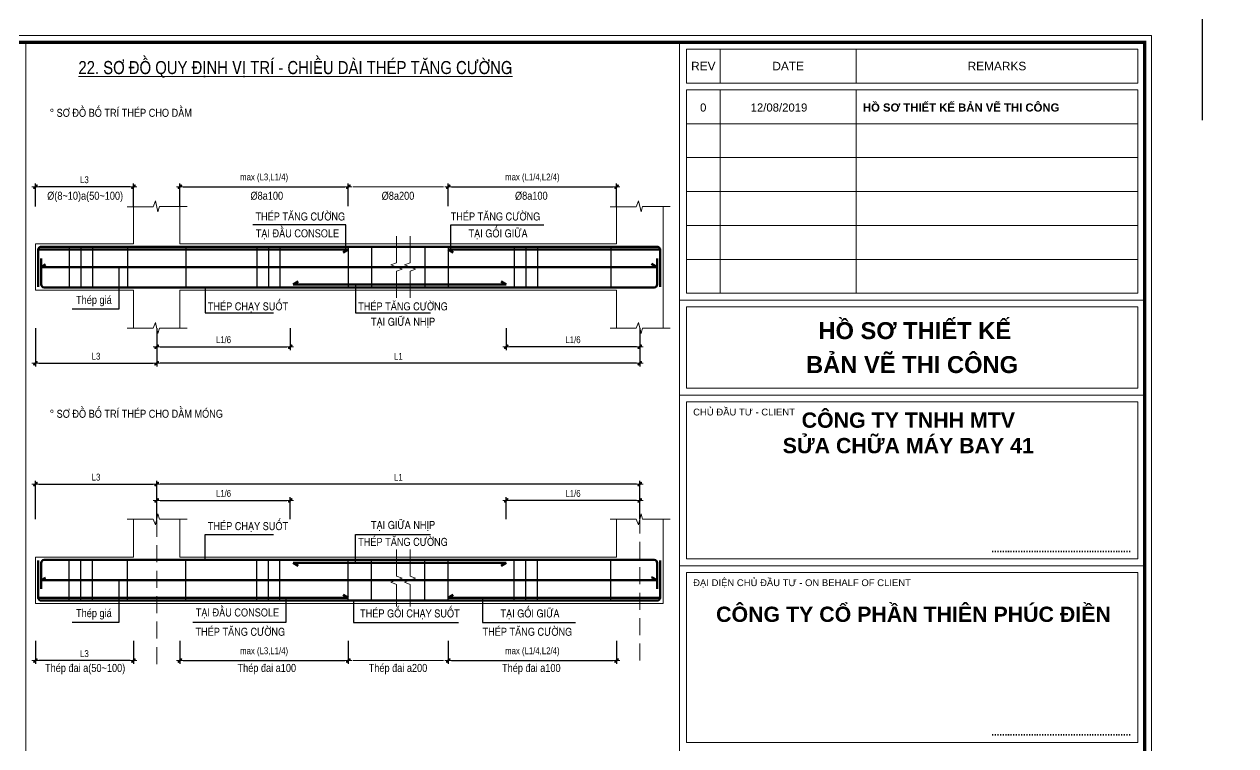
# Model space of a CAD drawing. Header units: millimetres. Extents: x -88960 to 836140, y 175458 to 320791.
# Drawn here: x 44533 to 80226, y 212420 to 233691 of the extents above; entities that cross this region are included whole.
import ezdxf
from ezdxf.enums import TextEntityAlignment as Align

# ---------------------------------------------------------------- set-up
doc = ezdxf.new("R2010")
doc.units = ezdxf.units.MM
doc.header["$LTSCALE"] = 1000
doc.linetypes.add('DASHED', pattern=[0.75, 0.5, -0.25])
doc.layers.get('0').update_dxf_attribs({"linetype": 'CONTINUOUS'})
doc.layers.get('DEFPOINTS').update_dxf_attribs({"linetype": 'CONTINUOUS'})
for name, color, linetype, lineweight in [('Ap0314_Kh', 253, 'CONTINUOUS', 15), ('CDAI', 6, 'CONTINUOUS', 25), ('CHUNHO', 1, 'CONTINUOUS', 13), ('CTHEP', 4, 'CONTINUOUS', 50), ('DBAO', 2, 'CONTINUOUS', 13), ('DGIONG', 4, 'CONTINUOUS', 13), ('KTH', 154, 'CONTINUOUS', 15), ('STICK', 1, 'CONTINUOUS', 9), ('TEXT', 1, 'CONTINUOUS', 15)]:
    doc.layers.add(name, color=color, linetype=linetype, lineweight=lineweight)
doc.layers.add('CHG_XX_Khung ten$0$TKTC', color=1, linetype='CONTINUOUS')
doc.styles.add('CHG_XX_Khung ten$0$A1 BORDER$0$ARIAL', font='arial.ttf')
doc.styles.add('CHG_XX_Khung ten$0$A1 BORDER$0$Title Block DD$0$ARIAL', font='arial.ttf')
doc.styles.add('CHG_XX_Khung ten$0$A1 BORDER$0$Title Block DD$0$Arial - Bold', font='arialbd.ttf', dxfattribs={"height": 2.5})
doc.styles.add('CHG_XX_Khung ten$0$arial', font='arial.ttf')
doc.styles.add('CHG_XX_Khung ten$0$Arial - Bold', font='arialbd.ttf')
doc.styles.add('CHG_XX_Khung ten$0$ArialB', font='arialbd.ttf')
doc.styles.add('Star-HelCon', font='VHELVCN_0.TTF')
doc.styles.add('TLC', font='tlc.shx', dxfattribs={"width": 0.8})
doc.styles.add('TTP-HelCon', font='VHELVCN_0.TTF')
doc.dimstyles.new('Star-100', dxfattribs={"dimscale": 100, "dimtxt": 2, "dimasz": 1, "dimexe": 1, "dimexo": 0.0625, "dimgap": 0.09, "dimtad": 0, "dimtoh": 1, "dimdec": 4, "dimrnd": 1, "dimdsep": 46, "dimtxsty": 'Star-HelCon', "dimblk": 'Stick', "dimcen": 0.09, "dimdle": 1.5, "dimclrd": 256, "dimclre": 256, "dimclrt": 7, "dimadec": 0, "dimazin": 0, "dimtfac": 1, "dimtdec": 4, "dimtix": 1, "dimtmove": 0, "dimatfit": 3, "dimfxl": 0.18, "dimtvp": 1, "dimtolj": 1, "dimtzin": 0, "dimarcsym": 2})
doc.dimstyles.new('TLC - 30', dxfattribs={"dimtxt": 250, "dimasz": 100, "dimexe": 100, "dimexo": 100, "dimgap": 100, "dimtad": 1, "dimdec": 0, "dimlfac": 0.3, "dimzin": 0, "dimdsep": 46, "dimtxsty": 'TLC', "dimblk": 'ARCHTICK', "dimcen": 1, "dimdle": 100, "dimclrd": 4, "dimclre": 4, "dimclrt": 6, "dimadec": 0, "dimazin": 0, "dimtfac": 1, "dimtdec": 0, "dimtofl": 0, "dimtmove": 0, "dimatfit": 3, "dimldrblk": 'NONE', "dimfxl": 0.18, "dimtolj": 1, "dimtzin": 0, "dimarcsym": 2})

# ---------------------------------------------------------------- blocks, each defined once
blk = doc.blocks.new('Stick')
at = {"layer": 'STICK'}
h = blk.add_hatch(color=256, dxfattribs=at)
edge = h.paths.add_edge_path()
edge.add_line((0.3, 0.5), (-0.5, -0.3))
edge.add_arc((-0.4, -0.4), 0.141, 135, 315)
edge.add_line((-0.3, -0.5), (0.5, 0.3))
edge.add_arc((0.4, 0.4), 0.141, 315, 495)
blk.add_line((1, 0), (-1, 0), dxfattribs=at)
blk.add_lwpolyline([(0.3, 0.5), (-0.5, -0.3, 1), (-0.3, -0.5), (0.5, 0.3, 1), (0.3, 0.5, 1)], format="xyb", dxfattribs=at)
blk = doc.blocks.new('*D603')
at = {"layer": 'DEFPOINTS', "color": 0, "transparency": 16777216}
for p in [(54081, 228900), (49120, 228317), (54081, 228317)]:
    blk.add_point(p, dxfattribs=at)
at = {"layer": 'KTH', "lineweight": -2, "transparency": 16777216}
for p, q in [((49120, 228323), (49120, 229000)), ((49220, 228900), (53981, 228900)), ((54081, 228323), (54081, 229000))]:
    blk.add_line(p, q, dxfattribs=at)
at = {"layer": 'KTH', "lineweight": -2, "transparency": 16777216, "xscale": 100, "yscale": 100, "zscale": 100, "rotation": 180}
blk.add_blockref('Stick', (49120, 228900), dxfattribs=at)
at = {"layer": 'KTH', "lineweight": -2, "transparency": 16777216, "xscale": 100, "yscale": 100, "zscale": 100}
blk.add_blockref('Stick', (54081, 228900), dxfattribs=at)
at = {"layer": 'KTH', "color": 7, "transparency": 16777216, "insert": (51600, 229158), "char_height": 200, "attachment_point": 5, "style": 'Star-HelCon'}
blk.add_mtext('\\A1;max (L3,L1/4)', dxfattribs=at)
blk = doc.blocks.new('*D604')
at = {"layer": 'DEFPOINTS', "color": 0, "transparency": 16777216}
for p in [(48435, 224735), (52370, 224735), (52370, 224181)]:
    blk.add_point(p, dxfattribs=at)
at = {"layer": 'KTH', "lineweight": -2, "transparency": 16777216}
for p, q in [((48435, 224728), (48435, 224081)), ((52370, 224728), (52370, 224081)), ((48535, 224181), (52270, 224181))]:
    blk.add_line(p, q, dxfattribs=at)
at = {"layer": 'KTH', "lineweight": -2, "transparency": 16777216, "xscale": 100, "yscale": 100, "zscale": 100, "rotation": 180}
blk.add_blockref('Stick', (48435, 224181), dxfattribs=at)
at = {"layer": 'KTH', "lineweight": -2, "transparency": 16777216, "xscale": 100, "yscale": 100, "zscale": 100}
blk.add_blockref('Stick', (52370, 224181), dxfattribs=at)
at = {"layer": 'KTH', "color": 7, "transparency": 16777216, "insert": (50403, 224389), "char_height": 200, "attachment_point": 5, "style": 'Star-HelCon'}
blk.add_mtext('\\A1;L1/6', dxfattribs=at)
blk = doc.blocks.new('*D605')
at = {"layer": 'DEFPOINTS', "color": 0, "transparency": 16777216}
for p in [(48435, 224738), (62668, 224181), (48435, 223699)]:
    blk.add_point(p, dxfattribs=at)
at = {"layer": 'KTH', "lineweight": -2, "transparency": 16777216}
for p, q in [((48435, 224732), (48435, 223599)), ((62668, 224175), (62668, 223599)), ((62568, 223699), (48535, 223699))]:
    blk.add_line(p, q, dxfattribs=at)
at = {"layer": 'KTH', "lineweight": -2, "transparency": 16777216, "xscale": 100, "yscale": 100, "zscale": 100, "rotation": 180}
blk.add_blockref('Stick', (48435, 223699), dxfattribs=at)
at = {"layer": 'KTH', "lineweight": -2, "transparency": 16777216, "xscale": 100, "yscale": 100, "zscale": 100}
blk.add_blockref('Stick', (62668, 223699), dxfattribs=at)
at = {"layer": 'KTH', "color": 7, "transparency": 16777216, "insert": (55552, 223899), "char_height": 200, "attachment_point": 5, "style": 'Star-HelCon'}
blk.add_mtext('\\A1;L1', dxfattribs=at)
blk = doc.blocks.new('*D606')
at = {"layer": 'DEFPOINTS', "color": 0, "transparency": 16777216}
for p in [(44862, 224738), (48435, 224738), (48435, 223699)]:
    blk.add_point(p, dxfattribs=at)
at = {"layer": 'KTH', "lineweight": -2, "transparency": 16777216}
for p, q in [((44862, 224732), (44862, 223599)), ((48435, 224732), (48435, 223599)), ((44962, 223699), (48335, 223699))]:
    blk.add_line(p, q, dxfattribs=at)
at = {"layer": 'KTH', "lineweight": -2, "transparency": 16777216, "xscale": 100, "yscale": 100, "zscale": 100, "rotation": 180}
blk.add_blockref('Stick', (44862, 223699), dxfattribs=at)
at = {"layer": 'KTH', "lineweight": -2, "transparency": 16777216, "xscale": 100, "yscale": 100, "zscale": 100}
blk.add_blockref('Stick', (48435, 223699), dxfattribs=at)
at = {"layer": 'KTH', "color": 7, "transparency": 16777216, "insert": (46649, 223903), "char_height": 200, "attachment_point": 5, "style": 'Star-HelCon'}
blk.add_mtext('\\A1;L3', dxfattribs=at)
blk = doc.blocks.new('*D607')
at = {"layer": 'DEFPOINTS', "color": 0, "transparency": 16777216}
for p in [(44862, 228900), (44862, 228312), (47751, 228312)]:
    blk.add_point(p, dxfattribs=at)
at = {"layer": 'KTH', "lineweight": -2, "transparency": 16777216}
for p, q in [((44862, 228318), (44862, 229000)), ((47651, 228900), (44962, 228900)), ((47751, 228318), (47751, 229000))]:
    blk.add_line(p, q, dxfattribs=at)
at = {"layer": 'KTH', "lineweight": -2, "transparency": 16777216, "xscale": 100, "yscale": 100, "zscale": 100, "rotation": 180}
blk.add_blockref('Stick', (44862, 228900), dxfattribs=at)
at = {"layer": 'KTH', "lineweight": -2, "transparency": 16777216, "xscale": 100, "yscale": 100, "zscale": 100}
blk.add_blockref('Stick', (47751, 228900), dxfattribs=at)
at = {"layer": 'KTH', "color": 7, "transparency": 16777216, "insert": (46307, 229105), "char_height": 200, "attachment_point": 5, "style": 'Star-HelCon'}
blk.add_mtext('\\A1;L3', dxfattribs=at)
blk = doc.blocks.new('*D608')
at = {"layer": 'DEFPOINTS', "color": 0, "transparency": 16777216}
for p in [(61984, 228900), (57023, 228317), (61984, 228317)]:
    blk.add_point(p, dxfattribs=at)
at = {"layer": 'KTH', "lineweight": -2, "transparency": 16777216}
for p, q in [((57023, 228323), (57023, 229000)), ((57123, 228900), (61884, 228900)), ((61984, 228323), (61984, 229000))]:
    blk.add_line(p, q, dxfattribs=at)
at = {"layer": 'KTH', "lineweight": -2, "transparency": 16777216, "xscale": 100, "yscale": 100, "zscale": 100, "rotation": 180}
blk.add_blockref('Stick', (57023, 228900), dxfattribs=at)
at = {"layer": 'KTH', "lineweight": -2, "transparency": 16777216, "xscale": 100, "yscale": 100, "zscale": 100}
blk.add_blockref('Stick', (61984, 228900), dxfattribs=at)
at = {"layer": 'KTH', "color": 7, "transparency": 16777216, "insert": (59503, 229158), "char_height": 200, "attachment_point": 5, "style": 'Star-HelCon'}
blk.add_mtext('\\A1;max (L1/4,L2/4)', dxfattribs=at)
blk = doc.blocks.new('*D609')
at = {"layer": 'DEFPOINTS', "color": 0, "transparency": 16777216}
for p in [(58734, 224735), (62668, 224735), (58734, 224181)]:
    blk.add_point(p, dxfattribs=at)
at = {"layer": 'KTH', "lineweight": -2, "transparency": 16777216}
for p, q in [((58734, 224728), (58734, 224081)), ((62668, 224728), (62668, 224081)), ((62568, 224181), (58834, 224181))]:
    blk.add_line(p, q, dxfattribs=at)
at = {"layer": 'KTH', "lineweight": -2, "transparency": 16777216, "xscale": 100, "yscale": 100, "zscale": 100, "rotation": 180}
blk.add_blockref('Stick', (58734, 224181), dxfattribs=at)
at = {"layer": 'KTH', "lineweight": -2, "transparency": 16777216, "xscale": 100, "yscale": 100, "zscale": 100}
blk.add_blockref('Stick', (62668, 224181), dxfattribs=at)
at = {"layer": 'KTH', "color": 7, "transparency": 16777216, "insert": (60701, 224389), "char_height": 200, "attachment_point": 5, "style": 'Star-HelCon'}
blk.add_mtext('\\A1;L1/6', dxfattribs=at)
blk = doc.blocks.new('_ARCHTICK')
at = {"color": 0, "linetype": 'ByBlock', "const_width": 0.15}
blk.add_lwpolyline([(-0.5, -0.5), (0.5, 0.5)], dxfattribs=at)
blk = doc.blocks.new('*D972')
at = {"layer": 'DEFPOINTS', "color": 0, "transparency": 16777216}
for p in [(49120, 215515), (54081, 215515), (54081, 214932)]:
    blk.add_point(p, dxfattribs=at)
at = {"layer": 'KTH', "lineweight": -2, "transparency": 16777216}
for p, q in [((49120, 215509), (49120, 214832)), ((54081, 215509), (54081, 214832)), ((49220, 214932), (53981, 214932))]:
    blk.add_line(p, q, dxfattribs=at)
at = {"layer": 'KTH', "lineweight": -2, "transparency": 16777216, "xscale": 100, "yscale": 100, "zscale": 100, "rotation": 180}
blk.add_blockref('Stick', (49120, 214932), dxfattribs=at)
at = {"layer": 'KTH', "lineweight": -2, "transparency": 16777216, "xscale": 100, "yscale": 100, "zscale": 100}
blk.add_blockref('Stick', (54081, 214932), dxfattribs=at)
at = {"layer": 'KTH', "color": 7, "transparency": 16777216, "insert": (51600, 215190), "char_height": 200, "attachment_point": 5, "style": 'Star-HelCon'}
blk.add_mtext('\\A1;max (L3,L1/4)', dxfattribs=at)
blk = doc.blocks.new('*D973')
at = {"layer": 'DEFPOINTS', "color": 0, "transparency": 16777216}
for p in [(52370, 219651), (48435, 219098), (52370, 219098)]:
    blk.add_point(p, dxfattribs=at)
at = {"layer": 'KTH', "lineweight": -2, "transparency": 16777216}
for p, q in [((48435, 219104), (48435, 219751)), ((48535, 219651), (52270, 219651)), ((52370, 219104), (52370, 219751))]:
    blk.add_line(p, q, dxfattribs=at)
at = {"layer": 'KTH', "lineweight": -2, "transparency": 16777216, "xscale": 100, "yscale": 100, "zscale": 100, "rotation": 180}
blk.add_blockref('Stick', (48435, 219651), dxfattribs=at)
at = {"layer": 'KTH', "lineweight": -2, "transparency": 16777216, "xscale": 100, "yscale": 100, "zscale": 100}
blk.add_blockref('Stick', (52370, 219651), dxfattribs=at)
at = {"layer": 'KTH', "color": 7, "transparency": 16777216, "insert": (50403, 219858), "char_height": 200, "attachment_point": 5, "style": 'Star-HelCon'}
blk.add_mtext('\\A1;L1/6', dxfattribs=at)
blk = doc.blocks.new('*D974')
at = {"layer": 'DEFPOINTS', "color": 0, "transparency": 16777216}
for p in [(48435, 220133), (62668, 219651), (48435, 219094)]:
    blk.add_point(p, dxfattribs=at)
at = {"layer": 'KTH', "lineweight": -2, "transparency": 16777216}
for p, q in [((48435, 219100), (48435, 220233)), ((62668, 219657), (62668, 220233)), ((62568, 220133), (48535, 220133))]:
    blk.add_line(p, q, dxfattribs=at)
at = {"layer": 'KTH', "lineweight": -2, "transparency": 16777216, "xscale": 100, "yscale": 100, "zscale": 100, "rotation": 180}
blk.add_blockref('Stick', (48435, 220133), dxfattribs=at)
at = {"layer": 'KTH', "lineweight": -2, "transparency": 16777216, "xscale": 100, "yscale": 100, "zscale": 100}
blk.add_blockref('Stick', (62668, 220133), dxfattribs=at)
at = {"layer": 'KTH', "color": 7, "transparency": 16777216, "insert": (55552, 220333), "char_height": 200, "attachment_point": 5, "style": 'Star-HelCon'}
blk.add_mtext('\\A1;L1', dxfattribs=at)
blk = doc.blocks.new('*D975')
at = {"layer": 'DEFPOINTS', "color": 0, "transparency": 16777216}
for p in [(48435, 220133), (44862, 219094), (48435, 219094)]:
    blk.add_point(p, dxfattribs=at)
at = {"layer": 'KTH', "lineweight": -2, "transparency": 16777216}
for p, q in [((44862, 219100), (44862, 220233)), ((48435, 219100), (48435, 220233)), ((44962, 220133), (48335, 220133))]:
    blk.add_line(p, q, dxfattribs=at)
at = {"layer": 'KTH', "lineweight": -2, "transparency": 16777216, "xscale": 100, "yscale": 100, "zscale": 100, "rotation": 180}
blk.add_blockref('Stick', (44862, 220133), dxfattribs=at)
at = {"layer": 'KTH', "lineweight": -2, "transparency": 16777216, "xscale": 100, "yscale": 100, "zscale": 100}
blk.add_blockref('Stick', (48435, 220133), dxfattribs=at)
at = {"layer": 'KTH', "color": 7, "transparency": 16777216, "insert": (46649, 220338), "char_height": 200, "attachment_point": 5, "style": 'Star-HelCon'}
blk.add_mtext('\\A1;L3', dxfattribs=at)
blk = doc.blocks.new('*D976')
at = {"layer": 'DEFPOINTS', "color": 0, "transparency": 16777216}
for p in [(44862, 215521), (47751, 215521), (44862, 214932)]:
    blk.add_point(p, dxfattribs=at)
at = {"layer": 'KTH', "lineweight": -2, "transparency": 16777216}
for p, q in [((44862, 215514), (44862, 214832)), ((47751, 215514), (47751, 214832)), ((47651, 214932), (44962, 214932))]:
    blk.add_line(p, q, dxfattribs=at)
at = {"layer": 'KTH', "lineweight": -2, "transparency": 16777216, "xscale": 100, "yscale": 100, "zscale": 100, "rotation": 180}
blk.add_blockref('Stick', (44862, 214932), dxfattribs=at)
at = {"layer": 'KTH', "lineweight": -2, "transparency": 16777216, "xscale": 100, "yscale": 100, "zscale": 100}
blk.add_blockref('Stick', (47751, 214932), dxfattribs=at)
at = {"layer": 'KTH', "color": 7, "transparency": 16777216, "insert": (46307, 215136), "char_height": 200, "attachment_point": 5, "style": 'Star-HelCon'}
blk.add_mtext('\\A1;L3', dxfattribs=at)
blk = doc.blocks.new('*D977')
at = {"layer": 'DEFPOINTS', "color": 0, "transparency": 16777216}
for p in [(57023, 215515), (61984, 215515), (61984, 214932)]:
    blk.add_point(p, dxfattribs=at)
at = {"layer": 'KTH', "lineweight": -2, "transparency": 16777216}
for p, q in [((57023, 215509), (57023, 214832)), ((61984, 215509), (61984, 214832)), ((57123, 214932), (61884, 214932))]:
    blk.add_line(p, q, dxfattribs=at)
at = {"layer": 'KTH', "lineweight": -2, "transparency": 16777216, "xscale": 100, "yscale": 100, "zscale": 100, "rotation": 180}
blk.add_blockref('Stick', (57023, 214932), dxfattribs=at)
at = {"layer": 'KTH', "lineweight": -2, "transparency": 16777216, "xscale": 100, "yscale": 100, "zscale": 100}
blk.add_blockref('Stick', (61984, 214932), dxfattribs=at)
at = {"layer": 'KTH', "color": 7, "transparency": 16777216, "insert": (59503, 215190), "char_height": 200, "attachment_point": 5, "style": 'Star-HelCon'}
blk.add_mtext('\\A1;max (L1/4,L2/4)', dxfattribs=at)
blk = doc.blocks.new('*D978')
at = {"layer": 'DEFPOINTS', "color": 0, "transparency": 16777216}
for p in [(58734, 219651), (58734, 219098), (62668, 219098)]:
    blk.add_point(p, dxfattribs=at)
at = {"layer": 'KTH', "lineweight": -2, "transparency": 16777216}
for p, q in [((58734, 219104), (58734, 219751)), ((62568, 219651), (58834, 219651)), ((62668, 219104), (62668, 219751))]:
    blk.add_line(p, q, dxfattribs=at)
at = {"layer": 'KTH', "lineweight": -2, "transparency": 16777216, "xscale": 100, "yscale": 100, "zscale": 100, "rotation": 180}
blk.add_blockref('Stick', (58734, 219651), dxfattribs=at)
at = {"layer": 'KTH', "lineweight": -2, "transparency": 16777216, "xscale": 100, "yscale": 100, "zscale": 100}
blk.add_blockref('Stick', (62668, 219651), dxfattribs=at)
at = {"layer": 'KTH', "color": 7, "transparency": 16777216, "insert": (60701, 219858), "char_height": 200, "attachment_point": 5, "style": 'Star-HelCon'}
blk.add_mtext('\\A1;L1/6', dxfattribs=at)
blk = doc.blocks.new('CHG_XX_Khung ten')
for p, q in [((687, 577), (687, 17)), ((687, 501), (824, 501)), ((687, 473), (824, 473)), ((687, 422.69), (824, 422.69))]:
    blk.add_line(p, q)
at = {"linetype": 'Continuous'}
for p, q in [((699, 575), (699, 565)), ((739, 575), (739, 565)), ((699, 563), (699, 503)), ((739, 563), (739, 503))]:
    blk.add_line(p, q, dxfattribs=at)
blk.add_lwpolyline([(15, 579), (826, 579), (826, 15), (15, 15)], close=True)
at = {"color": 4, "linetype": 'Continuous', "const_width": 1}
blk.add_lwpolyline([(17, 577), (824, 577), (824, 17), (17, 17)], close=True, dxfattribs=at)
at = {"linetype": 'Continuous'}
for points in [[(822, 565), (689, 565), (689, 575), (822, 575)], [(822, 553), (689, 553), (689, 563), (822, 563)], [(822, 543), (689, 543), (689, 553), (822, 553)], [(822, 533), (689, 533), (689, 543), (822, 543)], [(822, 523), (689, 523), (689, 533), (822, 533)], [(822, 513), (689, 513), (689, 523), (822, 523)], [(822, 503), (689, 503), (689, 513), (822, 513)], [(689, 499), (822, 499), (822, 475), (689, 475)]]:
    blk.add_lwpolyline(points, close=True, dxfattribs=at)
at = {"layer": 'DEFPOINTS', "color": 1, "ltscale": 2}
for points in [[(40.06, 594), (0, 594), (0, 554)], [(800.94, 594), (841, 594), (841, 554)]]:
    blk.add_lwpolyline(points, dxfattribs=at)
for s, height, style, p in [('REV', 2.5, 'CHG_XX_Khung ten$0$A1 BORDER$0$ARIAL', (694, 570)), ('DATE', 2.5, 'CHG_XX_Khung ten$0$A1 BORDER$0$ARIAL', (719, 570)), ('REMARKS', 2.5, 'CHG_XX_Khung ten$0$A1 BORDER$0$ARIAL', (780.5, 570)), ('0', 2.39, 'CHG_XX_Khung ten$0$arial', (693.97, 557.78)), ('12/08/2019', 2.389, 'CHG_XX_Khung ten$0$arial', (716.29, 557.78))]:
    blk.add_text(s, height=height, dxfattribs=dict(style=style)).set_placement(p, align=Align.MIDDLE_CENTER)
for s, height, style, p in [('HỒ SƠ THIẾT KẾ BẢN VẼ THI CÔNG', 2.3887, 'CHG_XX_Khung ten$0$ArialB', (741, 557.78)), ('CHỦ ĐẦU TƯ - CLIENT', 2, 'CHG_XX_Khung ten$0$A1 BORDER$0$Title Block DD$0$ARIAL', (691, 468)), ('ĐẠI DIỆN CHỦ ĐẦU TƯ - ON BEHALF OF CLIENT ', 2, 'CHG_XX_Khung ten$0$A1 BORDER$0$Title Block DD$0$ARIAL', (691, 417.69))]:
    blk.add_text(s, height=height, dxfattribs=dict(style=style)).set_placement(p, align=Align.MIDDLE_LEFT)
at = {"style": 'CHG_XX_Khung ten$0$A1 BORDER$0$Title Block DD$0$Arial - Bold'}
for p in [(820, 427.69), (820, 373.62)]:
    blk.add_text('.....................................................', height=2, dxfattribs=at).set_placement(p, align=Align.MIDDLE_RIGHT)
at = {"layer": 'CHG_XX_Khung ten$0$TKTC', "style": 'CHG_XX_Khung ten$0$Arial - Bold'}
for s, p in [('HỒ SƠ THIẾT KẾ', (756.29, 492)), ('BẢN VẼ THI CÔNG', (755.5, 482))]:
    blk.add_text(s, height=5, dxfattribs=at).set_placement(p, align=Align.MIDDLE_CENTER)
at = {"ltscale": 10, "char_height": 4.5, "attachment_point": 2, "style": 'CHG_XX_Khung ten$0$A1 BORDER$0$Title Block DD$0$Arial - Bold', "bg_fill": 2}
for s, insert, width in [('CÔNG TY TNHH MTV\\PSỬA CHỮA MÁY BAY 41', (754.39, 467.87), 83.001), ('CÔNG TY CỔ PHẦN THIÊN PHÚC ĐIỀN', (755.91, 410.64), 121.2929)]:
    blk.add_mtext(s, dxfattribs=dict(at, insert=insert, width=width))
at = {"linetype": 'Continuous'}
for points in [[(689, 471), (822, 471), (822, 424.69), (689, 424.69)], [(689, 420.69), (822, 420.69), (822, 370.62), (689, 370.62)]]:
    blk.add_lwpolyline(points, close=True, dxfattribs=at)

msp = doc.modelspace()

# ---------------------------------------------------------------- linework, layer by layer
at = {"layer": 'CDAI'}
for p, q in [((45859.92332, 227132.22548), (45859.92332, 225934.69245)), ((46202.07561, 227132.22548), (46202.07561, 225934.69245)), ((46544.22791, 227132.22548), (46544.22791, 225934.69245)), ((47579.92152, 227132.22548), (47579.92152, 225934.69245)), ((49290.68299, 227132.22548), (49290.68299, 225934.69245)), ((51382.78999, 227132.22548), (51382.78999, 225934.69245)), ((51724.94228, 227132.22548), (51724.94228, 225934.69245)), ((52067.09458, 227132.22548), (52067.09458, 225934.69245)), ((54080.81511, 227132.22548), (54080.81511, 225934.69245)), ((54765.1197, 227132.22548), (54765.1197, 225934.69245)), ((56338.54619, 227132.22548), (56338.54619, 225934.69245)), ((57022.85078, 227132.22548), (57022.85078, 225934.69245)), ((58967.89754, 227132.22548), (58967.89754, 225934.69245)), ((59310.04984, 227132.22548), (59310.04984, 225934.69245)), ((59652.20213, 227132.22548), (59652.20213, 225934.69245)), ((61812.9829, 227132.22548), (61812.9829, 225934.69245)), ((45859.92332, 216700.01104), (45859.92332, 217897.54407)), ((46202.07561, 216700.01104), (46202.07561, 217897.54407)), ((46544.22791, 216700.01104), (46544.22791, 217897.54407)), ((47579.92152, 216700.01104), (47579.92152, 217897.54407)), ((49290.68299, 216700.01104), (49290.68299, 217897.54407)), ((51382.78999, 216700.01104), (51382.78999, 217897.54407)), ((51724.94228, 216700.01104), (51724.94228, 217897.54407)), ((52067.09458, 216700.01104), (52067.09458, 217897.54407)), ((54080.81511, 216700.01104), (54080.81511, 217897.54407)), ((54765.1197, 216700.01104), (54765.1197, 217897.54407)), ((56338.54619, 216700.01104), (56338.54619, 217897.54407)), ((57022.85078, 216700.01104), (57022.85078, 217897.54407)), ((58967.89754, 216700.01104), (58967.89754, 217897.54407)), ((59310.04984, 216700.01104), (59310.04984, 217897.54407)), ((59652.20213, 216700.01104), (59652.20213, 217897.54407)), ((61812.9829, 216700.01104), (61812.9829, 217897.54407))]:
    msp.add_line(p, q, dxfattribs=at)
at = {"layer": 'CTHEP'}
for p, q in [((44947.68566, 227046.6874), (47750.99766, 227046.6874)), ((45033.22373, 227132.22548), (47750.99766, 227132.22548)), ((47750.99766, 227132.22548), (49119.60684, 227132.22548)), ((47750.99766, 227046.6874), (49119.60684, 227046.6874)), ((49119.60684, 227132.22548), (61984.05905, 227132.22548)), ((54080.81511, 227046.6874), (49119.60684, 227046.6874)), ((53932.65882, 226961.14933), (54080.81511, 227046.6874)), ((57022.85078, 227046.6874), (61984.05905, 227046.6874)), ((57171.00707, 226961.14933), (57022.85078, 227046.6874)), ((61984.05905, 227132.22548), (63181.59075, 227132.22548)), ((61984.05905, 227046.6874), (63267.13015, 227046.6874)), ((61984.05905, 227046.6874), (63267.13015, 227046.6874)), ((52455.59171, 226020.23052), (52603.748, 226105.76859)), ((52455.59171, 226020.23052), (58733.61225, 226020.23052)), ((58733.61225, 226020.23052), (58585.45596, 226105.76859)), ((45334.43533, 225934.69245), (47750.99766, 225934.69245)), ((47750.99766, 225934.69245), (49119.60684, 225934.69245)), ((49119.60684, 225934.69245), (61984.05905, 225934.69245)), ((61984.05905, 225934.69245), (63096.05401, 225934.69245)), ((45334.43533, 217897.54407), (47750.99766, 217897.54407)), ((47750.99766, 217897.54407), (49119.60684, 217897.54407)), ((49119.60684, 217897.54407), (61984.05905, 217897.54407)), ((52455.59171, 217812.006), (58733.61225, 217812.006)), ((52455.59171, 217812.006), (52603.748, 217726.46793)), ((58733.61225, 217812.006), (58585.45596, 217726.46793)), ((61984.05905, 217897.54407), (63096.05401, 217897.54407)), ((44947.68566, 216785.54912), (47750.99766, 216785.54912)), ((45033.22373, 216700.01104), (61984.05905, 216700.01104)), ((47750.99766, 216785.54912), (49119.60684, 216785.54912)), ((54080.81511, 216785.54912), (49119.60684, 216785.54912)), ((53932.65882, 216871.08719), (54080.81511, 216785.54912)), ((57171.00707, 216871.08719), (57022.85078, 216785.54912)), ((57022.85078, 216785.54912), (61984.05905, 216785.54912)), ((61984.05905, 216785.54912), (63267.13015, 216785.54912)), ((61984.05905, 216785.54912), (63267.13015, 216785.54912)), ((61984.05905, 216700.01104), (63181.59075, 216700.01104))]:
    msp.add_line(p, q, dxfattribs=at)
for points in [[(45033.22373, 227132.22548), (45033.22373, 227132.22548, 0.4142135624), (44947.68566, 227046.6874), (44947.68566, 225953.29645)], [(61984.05905, 227132.22548), (63181.59208, 227132.22548, -0.4142135624), (63267.13015, 227046.6874), (63267.13015, 225953.29645)], [(45334.43533, 225934.69245), (45118.76181, 225934.69245, -0.4142135624), (45033.22373, 226020.23052), (45033.22373, 226782.70393)], [(61984.05905, 225934.69245), (63096.05401, 225934.69245, 0.4142135624), (63181.59208, 226020.23052), (63181.59208, 226782.70393)], [(45033.22373, 216700.01104), (45033.22373, 216700.01104, -0.4142135624), (44947.68566, 216785.54912), (44947.68566, 217878.94007)], [(45334.43533, 217897.54407), (45118.76181, 217897.54407, 0.4142135624), (45033.22373, 217812.006), (45033.22373, 217049.53259)], [(61984.05905, 217897.54407), (63096.05401, 217897.54407, -0.4142135624), (63181.59208, 217812.006), (63181.59208, 217049.53259)], [(61984.05905, 216700.01104), (63181.59208, 216700.01104, 0.4142135624), (63267.13015, 216785.54912), (63267.13015, 217878.94007)]]:
    msp.add_lwpolyline(points, format="xyb", dxfattribs=at)
for points in [[(45162.20578, 226607.49461), (45033.22373, 226533.45896), (63181.59208, 226533.45896), (63009.45093, 226623.11106)], [(45162.20578, 217372.8132), (45033.22373, 217298.77756), (63181.59208, 217298.77756), (63009.45093, 217388.42965)]]:
    msp.add_lwpolyline(points, dxfattribs=at)
at = {"layer": 'DBAO'}
for p, q in [((44577.96931, 177157.92235), (44577.96931, 233109.93617)), ((47750.99766, 227217.76355), (47750.99766, 228311.69904)), ((49119.60684, 227217.76355), (49119.60684, 228311.69904)), ((61984.05905, 227217.76355), (61984.05905, 228311.69904)), ((63352.66823, 227217.76355), (63352.66823, 228311.69904)), ((44862.14758, 225849.15437), (44862.14758, 227217.76355)), ((44862.14758, 227217.76355), (45334.43533, 227217.76355)), ((45334.43533, 227217.76355), (47750.99766, 227217.76355)), ((49119.60684, 227217.76355), (61984.05905, 227217.76355)), ((63352.66823, 227217.76355), (63352.66823, 224734.70658)), ((55498.52606, 226653.74688), (55333.2819, 226593.60292)), ((55899.51174, 226653.74688), (55734.26757, 226593.60292)), ((55333.2819, 226593.60292), (55663.77023, 226473.315)), ((55663.77023, 226473.315), (55498.52606, 226413.17104)), ((55734.26757, 226593.60292), (56064.75591, 226473.315)), ((56064.75591, 226473.315), (55899.51174, 226413.17104)), ((45334.43533, 225849.15437), (44862.14758, 225849.15437)), ((45334.43533, 225849.15437), (47750.99766, 225849.15437)), ((47750.99766, 225849.15437), (47750.99766, 224734.70658)), ((49119.60684, 225849.15437), (61984.05905, 225849.15437)), ((49119.60684, 225849.15437), (49119.60684, 224734.70658)), ((61984.05905, 225849.15437), (61984.05905, 224734.70658)), ((47750.99766, 217983.08215), (47750.99766, 219097.52994)), ((49119.60684, 217983.08215), (49119.60684, 219097.52994)), ((61984.05905, 217983.08215), (61984.05905, 219097.52994)), ((63352.66823, 216614.47297), (63352.66823, 219097.52994)), ((44862.14758, 217983.08215), (44862.14758, 216614.47297)), ((45334.43533, 217983.08215), (44862.14758, 217983.08215)), ((45334.43533, 217983.08215), (47750.99766, 217983.08215)), ((49119.60684, 217983.08215), (61984.05905, 217983.08215)), ((55663.77023, 217358.92152), (55498.52606, 217419.06547)), ((56064.75591, 217358.92152), (55899.51174, 217419.06547)), ((55333.2819, 217238.6336), (55663.77023, 217358.92152)), ((55498.52606, 217178.48964), (55333.2819, 217238.6336)), ((55734.26757, 217238.6336), (56064.75591, 217358.92152)), ((55899.51174, 217178.48964), (55734.26757, 217238.6336)), ((44862.14758, 216614.47297), (45334.43533, 216614.47297)), ((45334.43533, 216614.47297), (63352.66823, 216614.47297))]:
    msp.add_line(p, q, dxfattribs=at)
for points in [[(47562.08553, 228311.69904), (48333.31256, 228311.69904), (48400.30348, 228484.2308), (48472.47947, 228157.04463), (48518.56395, 228317.10847), (49330.18924, 228317.10847)], [(61795.14691, 228311.69904), (62566.37395, 228311.69904), (62633.36487, 228484.2308), (62705.54086, 228157.04463), (62751.62533, 228317.10847), (63563.25063, 228317.10847)], [(55498.52606, 227442.30099), (55498.52606, 226653.74688)], [(55899.51174, 227442.30099), (55899.51174, 226653.74688)], [(55498.52606, 226413.17104), (55498.52606, 225624.61693)], [(55899.51174, 226413.17104), (55899.51174, 225624.61693)], [(47562.08553, 224734.70658), (48333.31256, 224734.70658), (48400.30348, 224901.82891), (48472.47947, 224574.64274), (48518.56395, 224734.70658), (49330.18924, 224734.70658)], [(61795.14691, 224729.29715), (62566.37395, 224729.29715), (62633.36487, 224901.82891), (62705.54086, 224574.64274), (62751.62533, 224734.70658), (63563.25063, 224734.70658)], [(47562.08553, 219097.52994), (48333.31256, 219097.52994), (48400.30348, 218930.40761), (48472.47947, 219257.59378), (48518.56395, 219097.52994), (49330.18924, 219097.52994)], [(61795.14691, 219102.93937), (62566.37395, 219102.93937), (62633.36487, 218930.40761), (62705.54086, 219257.59378), (62751.62533, 219097.52994), (63563.25063, 219097.52994)], [(55498.52606, 217419.06547), (55498.52606, 218207.61959)], [(55899.51174, 217419.06547), (55899.51174, 218207.61959)], [(55498.52606, 216526.87305), (55498.52606, 217178.48964)], [(55899.51174, 216526.87305), (55899.51174, 217178.48964)]]:
    msp.add_lwpolyline(points, dxfattribs=at)
at = {"layer": 'KTH'}
for p, q in [((54217.67603, 228900.24365), (56885.98986, 228900.24365)), ((54217.67603, 214931.99286), (56885.98986, 214931.99286))]:
    msp.add_line(p, q, dxfattribs=at)
at = {"layer": 'KTH', "color": 7, "linetype": 'DASHED', "true_color": 0xffffff}
for p, q in [((48435.30225, 214830.27835), (48435.30225, 219781.83453)), ((62668.36364, 214931.99286), (62668.36364, 219097.52994))]:
    msp.add_line(p, q, dxfattribs=at)

# ---------------------------------------------------------------- texts
at = {"layer": 'CHUNHO', "style": 'Star-HelCon'}
for s, p in [('THEÙP TAÊNG CÖÔØNG', (51345.71629, 227906.05547)), ('THEÙP TAÊNG CÖÔØNG', (57095.43735, 227906.05547)), ('TAÏI ÑAÀU CONSOLE', (51353.81247, 227408.54562)), ('TAÏI GOÁI GIÖÕA', (57623.43506, 227408.54562)), ('Theùp giaù', (46059.70968, 225447.80252)), ('THEÙP CHAÏY SUOÁT', (49942.45065, 225256.41658)), ('THEÙP TAÊNG CÖÔØNG', (54371.11548, 225256.41658)), ('TAÏI GIÖÕA NHÒP', (54749.05687, 224802.42014)), ('THEÙP CHAÏY SUOÁT', (49942.45065, 218778.883)), ('TAÏI GIÖÕA NHÒP', (54749.05687, 218810.75392)), ('THEÙP TAÊNG CÖÔØNG', (54371.11548, 218312.44212)), ('Theùp giaù', (46059.70968, 216213.12112)), ('TAÏI ÑAÀU CONSOLE', (49586.50177, 216231.65767)), ('THEÙP GOÁI CHAÏY SUOÁT ', (54427.36651, 216204.62844)), ('TAÏI GOÁI GIÖÕA', (58563.07391, 216204.62844)), ('THEÙP TAÊNG CÖÔØNG', (49578.40559, 215662.80323)), ('THEÙP TAÊNG CÖÔØNG', (58035.0762, 215662.80323))]:
    msp.add_text(s, height=235.72, dxfattribs=at).set_placement(p)
at = {"layer": 'TEXT', "color": 2, "style": 'TTP-HelCon'}
msp.add_text('%%U22. SÔ ÑOÀ QUY ÑÒNH VÒ TRÍ - CHIEÀU DAØI THEÙP TAÊNG CÖÔØNG', height=383.045, dxfattribs=at).set_placement((52522.16329, 232413.8875), align=Align.MIDDLE_CENTER)
at = {"layer": 'TEXT', "style": 'TTP-HelCon'}
for s, p in [('° SÔ ÑOÀ BOÁ TRÍ THEÙP CHO DAÀM ', (45282.0418, 230961.93861)), ('° SÔ ÑOÀ BOÁ TRÍ THEÙP CHO DAÀM MOÙNG ', (45282.0418, 222090.02711))]:
    msp.add_text(s, height=235.72, dxfattribs=at).set_placement(p)
for s, p in [('Þ(8~10)a(50~100)', (46327.16057, 228517.06356)), ('Þ8a100', (51679.41467, 228517.06356)), ('Þ8a200', (55544.14318, 228516.21218)), ('Þ8a100', (59472.81205, 228517.06356)), ('Theùp ñai a(50~100)', (46327.16057, 214596.91555)), ('Theùp ñai a100', (51679.41467, 214596.91555)), ('Theùp ñai a200', (55544.14318, 214596.91555)), ('Theùp ñai a100', (59472.81205, 214596.91555))]:
    msp.add_text(s, height=235.72, dxfattribs=at).set_placement(p, align=Align.CENTER)

# ---------------------------------------------------------------- dimensions: what is measured, and where the dimension line sits
at = {"layer": 'KTH'}
for base, p1, p2, text, picture, middle in [((44862.14758, 228900.24365), (47750.99766, 228311.69904), (44862.14758, 228311.69904), 'L3', '*D607', (46306.57262, 229104.51032)), ((48435.30225, 223698.84747), (44862.14758, 224738.23582), (48435.30225, 224738.23582), 'L3', '*D606', (46648.72492, 223903.11413)), ((58733.61225, 224181.41798), (62668.36364, 224734.70658), (58733.61225, 224734.70658), 'L1/6', '*D609', (60700.98795, 224388.88465)), ((48435.30225, 220133.38905), (44862.14758, 219094.00069), (48435.30225, 219094.00069), 'L3', '*D975', (46648.72492, 220337.65572)), ((58733.61225, 219650.81854), (62668.36364, 219097.52994), (58733.61225, 219097.52994), 'L1/6', '*D978', (60700.98795, 219858.2852)), ((44862.14758, 214931.99286), (47750.99766, 215520.53748), (44862.14758, 215520.53748), 'L3', '*D976', (46306.57262, 215136.25953))]:
    dim = msp.add_linear_dim(base=base, p1=p1, p2=p2, text=text, dimstyle='Star-100', dxfattribs=at)
    dim.commit()
    dim.dimension.update_dxf_attribs({"geometry": picture, "text_midpoint": middle})
for base, p1, p2, text, picture, middle in [((54080.81511, 228900.24365), (49119.60684, 228317.10847), (54080.81511, 228317.10847), 'max (L3,L1/4)', '*D603', (51600.21097, 229157.84365)), ((61984.05905, 228900.24365), (57022.85078, 228317.10847), (61984.05905, 228317.10847), 'max (L1/4,L2/4)', '*D608', (59503.45491, 229157.84365)), ((48435.30225, 223698.84747), (62668.36364, 224181.41798), (48435.30225, 224738.23582), 'L1', '*D605', (55551.83294, 223898.84747)), ((52370.05364, 224181.41798), (48435.30225, 224734.70658), (52370.05364, 224734.70658), 'L1/6', '*D604', (50402.67794, 224388.88465)), ((48435.30225, 220133.38905), (62668.36364, 219650.81854), (48435.30225, 219094.00069), 'L1', '*D974', (55551.83294, 220333.38905)), ((52370.05364, 219650.81854), (48435.30225, 219097.52994), (52370.05364, 219097.52994), 'L1/6', '*D973', (50402.67794, 219858.2852)), ((54080.81511, 214931.99286), (49119.60684, 215515.12805), (54080.81511, 215515.12805), 'max (L3,L1/4)', '*D972', (51600.21097, 215189.59286)), ((61984.05905, 214931.99286), (57022.85078, 215515.12805), (61984.05905, 215515.12805), 'max (L1/4,L2/4)', '*D977', (59503.45491, 215189.59286))]:
    dim = msp.add_linear_dim(base=base, p1=p1, p2=p2, angle=180, text=text, dimstyle='Star-100', dxfattribs=at)
    dim.commit()
    dim.dimension.update_dxf_attribs({"geometry": picture, "text_midpoint": middle})

# ---------------------------------------------------------------- leaders
at = {"layer": 'DGIONG'}
for points in [[(54006.73696, 227003.91837), (54006.73696, 227776.4585), (51266.61032, 227776.4585)], [(57096.92893, 227003.91837), (57096.92893, 227776.4585), (59837.05557, 227776.4585)], [(47318.15983, 226533.45896), (47318.15983, 225290.45942), (45948.0965, 225290.45942)], [(49861.5842, 225934.69245), (49861.5842, 225180.05482), (51876.68794, 225180.05482)], [(54290.24903, 226020.23052), (54290.24903, 225180.05482), (56505.21686, 225180.05482)], [(49861.5842, 217897.54407), (49861.5842, 218652.1817), (51876.68794, 218652.1817)], [(54290.24903, 217812.006), (54290.24903, 218652.1817), (56505.21686, 218652.1817)], [(47318.15983, 217298.77756), (47318.15983, 216055.77802), (45948.0965, 216055.77802)], [(52239.42626, 216785.54912), (52239.42626, 216055.77802), (49499.29962, 216055.77802)], [(54236.46673, 216700.01104), (54236.46673, 216055.77802), (57328.11082, 216055.77802)], [(58036.56778, 216785.54912), (58036.56778, 216055.77802), (60776.69442, 216055.77802)]]:
    msp.add_leader(points, dimstyle='TLC - 30', override={"dimasz": 50, "dimgap": 100, "dimtad": 0, "dimtxsty": 'TTP-HelCon', "dimldrblk": 'Dot'}, dxfattribs=at)

# ---------------------------------------------------------------- next in the draw order: block references
at = {"layer": 'Ap0314_Kh', "xscale": 100, "yscale": 100, "zscale": 100}
msp.add_blockref('CHG_XX_Khung ten', (-4859.84276, 175457.91904), dxfattribs=at)

# ---------------------------------------------------------------- next in the draw order: block references
msp.add_blockref('CHG_XX_Khung ten', (79240.15724, 175457.91904), dxfattribs=at)

doc.saveas('drawing.dxf')
